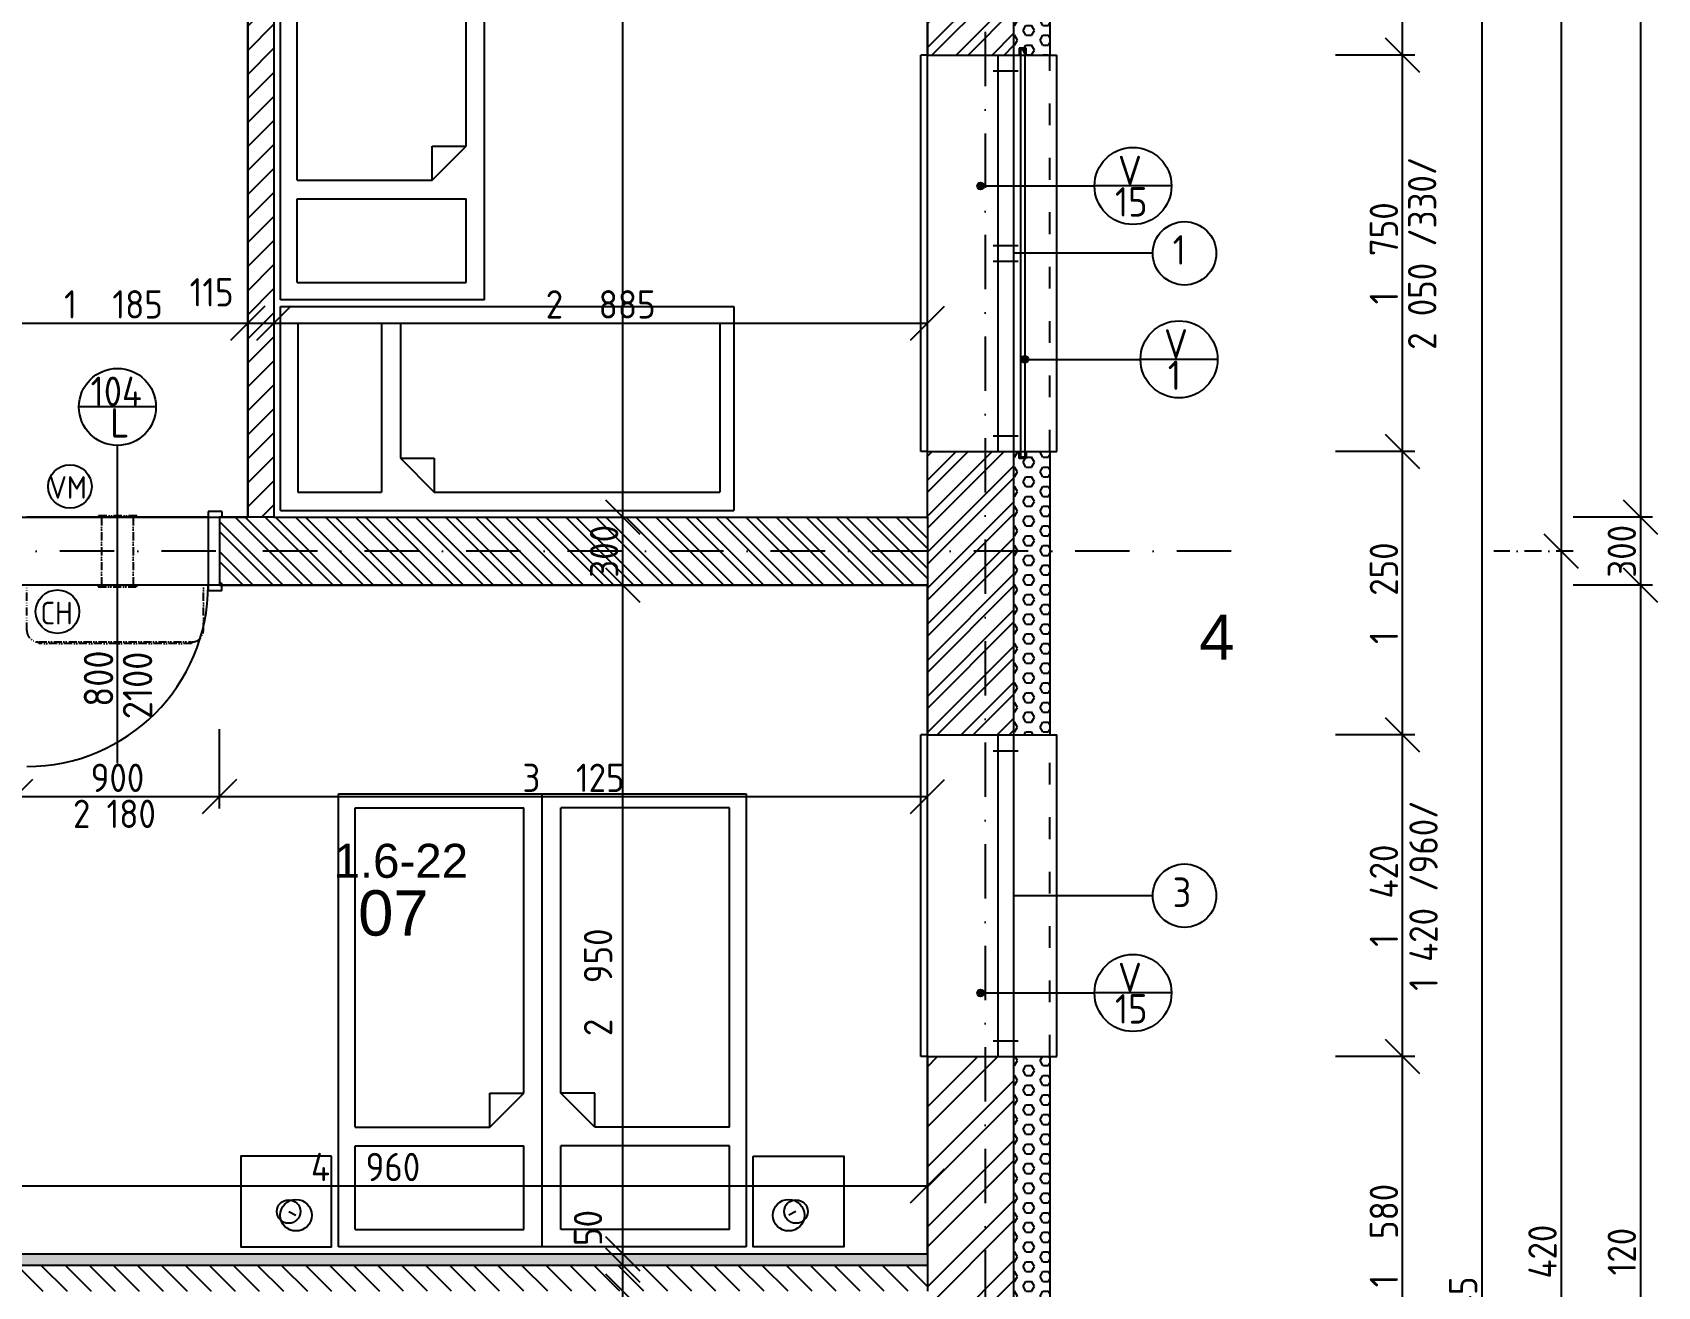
# Model space of a CAD drawing. Extents: x 4511820 to 5180432, y -1526536 to -944957.
# Drawn here: x 5036591 to 5043762, y -1328570 to -1323036 of the extents above; entities that cross this region are included whole.
import ezdxf

# ---------------------------------------------------------------- set-up
doc = ezdxf.new("R2010")
doc.units = 0
doc.header["$MEASUREMENT"] = 0
for name, pattern in [('ACAD_ISO03W100', [30, 12, -18]), ('ACAD_ISO12W100', [22, 12, -3, 0.5, -3, 0.5, -3]), ('BODKOCIARKOVANA_3', [5.6, 3, -1.3, 0, -1.3])]:
    doc.linetypes.add(name, pattern=pattern)
doc.layers.get('0').update_dxf_attribs({"linetype": 'CONTINUOUS'})
doc.layers.get('Defpoints').update_dxf_attribs({"color": 61, "linetype": 'CONTINUOUS'})
for name, color, linetype in [('DVERE', 45, 'CONTINUOUS'), ('KÓTY', 4, 'CONTINUOUS'), ('MÚRY', 1, 'CONTINUOUS'), ('OKNÁ', 143, 'CONTINUOUS'), ('osi', 253, 'CONTINUOUS'), ('Plochy', 41, 'CONTINUOUS'), ('POPIS', 7, 'CONTINUOUS'), ('TENKÁ', 7, 'CONTINUOUS'), ('ZARIADENIE', 47, 'CONTINUOUS'), ('ZZ-chladenie', 133, 'CONTINUOUS'), ('zz-vetr', 52, 'CONTINUOUS'), ('ŠRAFY', 82, 'CONTINUOUS')]:
    doc.layers.add(name, color=color, linetype=linetype)
doc.styles.add('ARIAL', font='arial.ttf')
doc.styles.add('styl1', font='arial.ttf')
doc.styles.add('STYLE1', font='isocp.shx')
doc.dimstyles.new('STANDARD-50', dxfattribs={"dimtxt": 125, "dimasz": 150, "dimexe": 10, "dimexo": 200, "dimgap": 20, "dimtad": 1, "dimdsep": 46, "dimlunit": 6, "dimtxsty": 'STYLE1', "dimblk1": 'OBLIQUE', "dimblk2": 'OBLIQUE', "dimsah": 1, "dimcen": 2.5, "dimse1": 1, "dimse2": 1, "dimadec": 0, "dimazin": 0, "dimtfac": 1, "dimtmove": 1, "dimatfit": 3, "dimldrblk": 'OBLIQUE', "dimfxl": 1, "dimtolj": 1, "dimtzin": 0, "dimarcsym": 0})
pattern_1 = [(0, (0, -175781), (0, 43.3012702), [25, -50]), (120, (0, -175781), (-37.5, -21.6506351), [25, -50]), (60, (25, -175781), (-37.5, 21.6506351), [25, -50])]

# ---------------------------------------------------------------- blocks, each defined once
blk = doc.blocks.new('_OBLIQUE')
at = {"color": 0, "linetype": 'ByBlock'}
blk.add_line((-0.5, -0.5), (0.5, 0.5), dxfattribs=at)
blk = doc.blocks.new('*D22270')
at = {"layer": 'Defpoints', "color": 0}
for p in [(5041881, -1318905.2), (5041881, -1325325.2), (5043337.5, -1325325.2)]:
    blk.add_point(p, dxfattribs=at)
at = {"layer": 'KÓTY', "color": 0, "lineweight": -2}
blk.add_line((5043337.5, -1318905.2), (5043337.5, -1325325.2), dxfattribs=at)
at = {"layer": 'KÓTY', "color": 0, "linetype": 'ByBlock', "lineweight": -2, "xscale": 150, "yscale": 150, "zscale": 150}
for p, rotation in [((5043337.5, -1318905.2), 90), ((5043337.5, -1325325.2), 270)]:
    blk.add_blockref('_OBLIQUE', p, dxfattribs=dict(at, rotation=rotation))
at = {"layer": 'KÓTY', "color": 0, "insert": (5043255, -1322115.2), "char_height": 125, "attachment_point": 5, "rotation": 90, "style": 'STYLE1'}
blk.add_mtext('\\A1;6ﾠ420', dxfattribs=at)
blk = doc.blocks.new('*D22271')
at = {"layer": 'Defpoints', "color": 0}
for p in [(5041881, -1325325.2), (5041881, -1331745.2), (5043337.5, -1331745.2)]:
    blk.add_point(p, dxfattribs=at)
at = {"layer": 'KÓTY', "color": 0, "lineweight": -2}
blk.add_line((5043337.5, -1325325.2), (5043337.5, -1331745.2), dxfattribs=at)
at = {"layer": 'KÓTY', "color": 0, "linetype": 'ByBlock', "lineweight": -2, "xscale": 150, "yscale": 150, "zscale": 150}
for p, rotation in [((5043337.5, -1325325.2), 90), ((5043337.5, -1331745.2), 270)]:
    blk.add_blockref('_OBLIQUE', p, dxfattribs=dict(at, rotation=rotation))
at = {"layer": 'KÓTY', "color": 0, "insert": (5043255, -1328535.2), "char_height": 125, "attachment_point": 5, "rotation": 90, "style": 'STYLE1'}
blk.add_mtext('\\A1;6ﾠ420', dxfattribs=at)
blk = doc.blocks.new('*D22275')
at = {"layer": 'Defpoints', "color": 0}
for p in [(5040921, -1312385.2), (5040921, -1345230.2), (5042987.5, -1345230.2)]:
    blk.add_point(p, dxfattribs=at)
at = {"layer": 'KÓTY', "color": 0, "lineweight": -2}
blk.add_line((5042987.5, -1312385.2), (5042987.5, -1345230.2), dxfattribs=at)
at = {"layer": 'KÓTY', "color": 0, "linetype": 'ByBlock', "lineweight": -2, "xscale": 150, "yscale": 150, "zscale": 150}
for p, rotation in [((5042987.5, -1312385.2), 90), ((5042987.5, -1345230.2), 270)]:
    blk.add_blockref('_OBLIQUE', p, dxfattribs=dict(at, rotation=rotation))
at = {"layer": 'KÓTY', "color": 0, "insert": (5042905, -1328807.7), "char_height": 125, "attachment_point": 5, "rotation": 90, "style": 'STYLE1'}
blk.add_mtext('\\A1;32ﾠ845', dxfattribs=at)
blk = doc.blocks.new('*D22284')
at = {"layer": 'Defpoints', "color": 0}
for p in [(5040921, -1327555.2), (5042637.5, -1327555.2), (5040921, -1329135.2)]:
    blk.add_point(p, dxfattribs=at)
at = {"layer": 'KÓTY', "color": 0, "lineweight": -2}
blk.add_line((5042637.5, -1329135.2), (5042637.5, -1327555.2), dxfattribs=at)
at = {"layer": 'KÓTY', "color": 0, "linetype": 'ByBlock', "lineweight": -2, "xscale": 150, "yscale": 150, "zscale": 150}
for p, rotation in [((5042637.5, -1327555.2), 90), ((5042637.5, -1329135.2), 270)]:
    blk.add_blockref('_OBLIQUE', p, dxfattribs=dict(at, rotation=rotation))
at = {"layer": 'KÓTY', "color": 0, "insert": (5042555, -1328345.2), "char_height": 125, "attachment_point": 5, "rotation": 90, "style": 'STYLE1'}
blk.add_mtext('\\A1;1ﾠ580', dxfattribs=at)
blk = doc.blocks.new('*D22285')
at = {"layer": 'Defpoints', "color": 0}
for p in [(5040921, -1326135.2), (5042637.5, -1326135.2), (5040921, -1327555.2)]:
    blk.add_point(p, dxfattribs=at)
at = {"layer": 'KÓTY', "color": 0, "lineweight": -2}
blk.add_line((5042637.5, -1327555.2), (5042637.5, -1326135.2), dxfattribs=at)
at = {"layer": 'KÓTY', "color": 0, "linetype": 'ByBlock', "lineweight": -2, "xscale": 150, "yscale": 150, "zscale": 150}
for p, rotation in [((5042637.5, -1326135.2), 90), ((5042637.5, -1327555.2), 270)]:
    blk.add_blockref('_OBLIQUE', p, dxfattribs=dict(at, rotation=rotation))
at = {"layer": 'KÓTY', "color": 0, "insert": (5042555, -1326845.2), "char_height": 125, "attachment_point": 5, "rotation": 90, "style": 'STYLE1'}
blk.add_mtext('\\A1;1ﾠ420', dxfattribs=at)
blk = doc.blocks.new('*D22286')
at = {"layer": 'Defpoints', "color": 0}
for p in [(5040921, -1324885.2), (5042637.5, -1324885.2), (5040921, -1326135.2)]:
    blk.add_point(p, dxfattribs=at)
at = {"layer": 'KÓTY', "color": 0, "lineweight": -2}
blk.add_line((5042637.5, -1326135.2), (5042637.5, -1324885.2), dxfattribs=at)
at = {"layer": 'KÓTY', "color": 0, "linetype": 'ByBlock', "lineweight": -2, "xscale": 150, "yscale": 150, "zscale": 150}
for p, rotation in [((5042637.5, -1324885.2), 90), ((5042637.5, -1326135.2), 270)]:
    blk.add_blockref('_OBLIQUE', p, dxfattribs=dict(at, rotation=rotation))
at = {"layer": 'KÓTY', "color": 0, "insert": (5042555, -1325510.2), "char_height": 125, "attachment_point": 5, "rotation": 90, "style": 'STYLE1'}
blk.add_mtext('\\A1;1ﾠ250', dxfattribs=at)
blk = doc.blocks.new('*D22287')
at = {"layer": 'Defpoints', "color": 0}
for p in [(5040921, -1323135.2), (5042637.5, -1323135.2), (5040921, -1324885.2)]:
    blk.add_point(p, dxfattribs=at)
at = {"layer": 'KÓTY', "color": 0, "lineweight": -2}
blk.add_line((5042637.5, -1324885.2), (5042637.5, -1323135.2), dxfattribs=at)
at = {"layer": 'KÓTY', "color": 0, "linetype": 'ByBlock', "lineweight": -2, "xscale": 150, "yscale": 150, "zscale": 150}
for p, rotation in [((5042637.5, -1323135.2), 90), ((5042637.5, -1324885.2), 270)]:
    blk.add_blockref('_OBLIQUE', p, dxfattribs=dict(at, rotation=rotation))
at = {"layer": 'KÓTY', "color": 0, "insert": (5042555, -1324010.2), "char_height": 125, "attachment_point": 5, "rotation": 90, "style": 'STYLE1'}
blk.add_mtext('\\A1;1ﾠ750', dxfattribs=at)
blk = doc.blocks.new('*D22288')
at = {"layer": 'Defpoints', "color": 0}
for p in [(5040921, -1321555.2), (5042637.5, -1321555.2), (5040921, -1323135.2)]:
    blk.add_point(p, dxfattribs=at)
at = {"layer": 'KÓTY', "color": 0, "lineweight": -2}
blk.add_line((5042637.5, -1323135.2), (5042637.5, -1321555.2), dxfattribs=at)
at = {"layer": 'KÓTY', "color": 0, "linetype": 'ByBlock', "lineweight": -2, "xscale": 150, "yscale": 150, "zscale": 150}
for p, rotation in [((5042637.5, -1321555.2), 90), ((5042637.5, -1323135.2), 270)]:
    blk.add_blockref('_OBLIQUE', p, dxfattribs=dict(at, rotation=rotation))
at = {"layer": 'KÓTY', "color": 0, "insert": (5042555, -1322345.2), "char_height": 125, "attachment_point": 5, "rotation": 90, "style": 'STYLE1'}
blk.add_mtext('\\A1;1ﾠ580', dxfattribs=at)
blk = doc.blocks.new('*D22298')
at = {"layer": 'Defpoints', "color": 0}
for p in [(5040541, -1319055.2), (5040541, -1325175.2), (5043687.5, -1325175.2)]:
    blk.add_point(p, dxfattribs=at)
at = {"layer": 'KÓTY', "color": 0, "lineweight": -2}
blk.add_line((5043687.5, -1319055.2), (5043687.5, -1325175.2), dxfattribs=at)
at = {"layer": 'KÓTY', "color": 0, "linetype": 'ByBlock', "lineweight": -2, "xscale": 150, "yscale": 150, "zscale": 150}
for p, rotation in [((5043687.5, -1319055.2), 90), ((5043687.5, -1325175.2), 270)]:
    blk.add_blockref('_OBLIQUE', p, dxfattribs=dict(at, rotation=rotation))
at = {"layer": 'KÓTY', "color": 0, "insert": (5043605, -1322115.2), "char_height": 125, "attachment_point": 5, "rotation": 90, "style": 'STYLE1'}
blk.add_mtext('\\A1;6ﾠ120', dxfattribs=at)
blk = doc.blocks.new('*D22299')
at = {"layer": 'Defpoints', "color": 0}
for p in [(5040541, -1325175.2), (5040541, -1325475.2), (5043687.5, -1325475.2)]:
    blk.add_point(p, dxfattribs=at)
at = {"layer": 'KÓTY', "color": 0, "lineweight": -2}
blk.add_line((5043687.5, -1325175.2), (5043687.5, -1325475.2), dxfattribs=at)
at = {"layer": 'KÓTY', "color": 0, "linetype": 'ByBlock', "lineweight": -2, "xscale": 150, "yscale": 150, "zscale": 150}
for p, rotation in [((5043687.5, -1325175.2), 90), ((5043687.5, -1325475.2), 270)]:
    blk.add_blockref('_OBLIQUE', p, dxfattribs=dict(at, rotation=rotation))
at = {"layer": 'KÓTY', "color": 0, "insert": (5043605, -1325325.2), "char_height": 125, "attachment_point": 5, "rotation": 90, "style": 'STYLE1'}
blk.add_mtext('\\A1;300', dxfattribs=at)
blk = doc.blocks.new('*D22300')
at = {"layer": 'Defpoints', "color": 0}
for p in [(5040541, -1325475.2), (5040541, -1331595.2), (5043687.5, -1331595.2)]:
    blk.add_point(p, dxfattribs=at)
at = {"layer": 'KÓTY', "color": 0, "lineweight": -2}
blk.add_line((5043687.5, -1325475.2), (5043687.5, -1331595.2), dxfattribs=at)
at = {"layer": 'KÓTY', "color": 0, "linetype": 'ByBlock', "lineweight": -2, "xscale": 150, "yscale": 150, "zscale": 150}
for p, rotation in [((5043687.5, -1325475.2), 90), ((5043687.5, -1331595.2), 270)]:
    blk.add_blockref('_OBLIQUE', p, dxfattribs=dict(at, rotation=rotation))
at = {"layer": 'KÓTY', "color": 0, "insert": (5043605, -1328535.2), "char_height": 125, "attachment_point": 5, "rotation": 90, "style": 'STYLE1'}
blk.add_mtext('\\A1;6ﾠ120', dxfattribs=at)
blk = doc.blocks.new('JEDNOPOSTEL BEZ STOL')
at = {"layer": 'ZARIADENIE', "ltscale": 0.25}
for p, q in [((4459678.1, -1322230.2), (4457678.1, -1322230.2)), ((4457678.1, -1323130.2), (4457678.1, -1322230.2)), ((4459678.1, -1322230.2), (4459678.1, -1323130.2)), ((4459678.1, -1323130.2), (4457678.1, -1323130.2))]:
    blk.add_line(p, q, dxfattribs=at)
at = {"layer": 'ZARIADENIE', "color": 76, "ltscale": 0.25}
for p, q in [((4458999.7, -1322311.3), (4457739.6, -1322311.3)), ((4457739.6, -1323056.9), (4457739.6, -1322311.3)), ((4459149.7, -1322461.3), (4458999.7, -1322311.3)), ((4458999.7, -1322461.3), (4458999.7, -1322311.3)), ((4459601.7, -1322311.3), (4459232.3, -1322311.3)), ((4459232.3, -1323056.9), (4459232.3, -1322311.3)), ((4459601.7, -1323056.9), (4459601.7, -1322311.3)), ((4459149.7, -1322461.3), (4458999.7, -1322461.3)), ((4459149.7, -1323056.9), (4459149.7, -1322461.3)), ((4459149.7, -1323056.9), (4457739.6, -1323056.9)), ((4459601.7, -1323056.9), (4459232.3, -1323056.9))]:
    blk.add_line(p, q, dxfattribs=at)
blk = doc.blocks.new('DVOJPOSTEL')
at = {"layer": 'ZARIADENIE', "ltscale": 0.25}
for p, q in [((4444359, -1314665.2), (4444359, -1312665.2)), ((4444359, -1312665.2), (4446159, -1312665.2)), ((4445259, -1312665.2), (4445259, -1314665.2)), ((4446159, -1312665.2), (4446159, -1314665.2)), ((4444139.6, -1312821.2), (4444171.8, -1312805.1)), ((4446378.4, -1312821.2), (4446346.2, -1312805.1)), ((4446159, -1314665.2), (4444359, -1314665.2))]:
    blk.add_line(p, q, dxfattribs=at)
at = {"layer": 'ZARIADENIE', "color": 76, "ltscale": 0.25}
for p, q in [((4444432.3, -1312741.6), (4445177.9, -1312741.6)), ((4444432.3, -1312741.6), (4444432.3, -1313110.9)), ((4445177.9, -1312741.6), (4445177.9, -1313110.9)), ((4446085.7, -1312741.6), (4445340.1, -1312741.6)), ((4445340.1, -1312741.6), (4445340.1, -1313110.9)), ((4446085.7, -1312741.6), (4446085.7, -1313110.9)), ((4444432.3, -1313110.9), (4445177.9, -1313110.9)), ((4446085.7, -1313110.9), (4445340.1, -1313110.9)), ((4444432.3, -1313193.6), (4444432.3, -1314603.6)), ((4444432.3, -1313193.6), (4445027.9, -1313193.6)), ((4445027.9, -1313193.6), (4445177.9, -1313343.6)), ((4445027.9, -1313193.6), (4445027.9, -1313343.6)), ((4445490.1, -1313193.6), (4445340.1, -1313343.6)), ((4446085.7, -1313193.6), (4445490.1, -1313193.6)), ((4445490.1, -1313193.6), (4445490.1, -1313343.6)), ((4446085.7, -1313193.6), (4446085.7, -1314603.6)), ((4445027.9, -1313343.6), (4445177.9, -1313343.6)), ((4445177.9, -1313343.6), (4445177.9, -1314603.6)), ((4445340.1, -1313343.6), (4445340.1, -1314603.6)), ((4445490.1, -1313343.6), (4445340.1, -1313343.6)), ((4444432.3, -1314603.6), (4445177.9, -1314603.6)), ((4446085.7, -1314603.6), (4445340.1, -1314603.6))]:
    blk.add_line(p, q, dxfattribs=at)
at = {"layer": 'ZARIADENIE'}
for points in [[(4444329, -1313065.2), (4443929, -1313065.2), (4443929, -1312665.2), (4444329, -1312665.2)], [(4446189, -1313065.2), (4446589, -1313065.2), (4446589, -1312665.2), (4446189, -1312665.2)]]:
    blk.add_lwpolyline(points, close=True, dxfattribs=at)
at = {"layer": 'ZARIADENIE', "ltscale": 0.25}
for centre, radius in [((4444171.8, -1312805.1), 69.7), ((4446346.2, -1312805.1), 69.7), ((4444139.6, -1312821.2), 51.9), ((4446378.4, -1312821.2), 51.9)]:
    blk.add_circle(centre, radius, dxfattribs=at)
blk = doc.blocks.new('*D23151')
at = {"layer": 'Defpoints', "color": 0}
for p in [(5039196.2, -1328590.2), (5039196.2, -1328590.2), (5039196.2, -1331595.2)]:
    blk.add_point(p, dxfattribs=at)
at = {"layer": 'KÓTY', "color": 0, "lineweight": -2}
blk.add_line((5039196.2, -1331595.2), (5039196.2, -1328590.2), dxfattribs=at)
at = {"layer": 'KÓTY', "color": 0, "linetype": 'ByBlock', "lineweight": -2, "xscale": 150, "yscale": 150, "zscale": 150}
for p, rotation in [((5039196.2, -1328590.2), 90), ((5039196.2, -1331595.2), 270)]:
    blk.add_blockref('_OBLIQUE', p, dxfattribs=dict(at, rotation=rotation))
at = {"layer": 'KÓTY', "color": 0, "insert": (5039113.6, -1330092.7), "char_height": 125, "attachment_point": 5, "rotation": 90, "style": 'STYLE1'}
blk.add_mtext('\\A1;3ﾠ005', dxfattribs=at)
blk = doc.blocks.new('*D23152')
at = {"layer": 'Defpoints', "color": 0}
for p in [(5039196.2, -1328475.2), (5039196.2, -1328475.2), (5039196.2, -1328590.2)]:
    blk.add_point(p, dxfattribs=at)
at = {"layer": 'KÓTY', "color": 0, "lineweight": -2}
blk.add_line((5039196.2, -1328590.2), (5039196.2, -1328475.2), dxfattribs=at)
at = {"layer": 'KÓTY', "color": 0, "linetype": 'ByBlock', "lineweight": -2, "xscale": 150, "yscale": 150, "zscale": 150}
for p, rotation in [((5039196.2, -1328475.2), 90), ((5039196.2, -1328590.2), 270)]:
    blk.add_blockref('_OBLIQUE', p, dxfattribs=dict(at, rotation=rotation))
at = {"layer": 'KÓTY', "color": 0, "insert": (5039088.5, -1328726), "char_height": 125, "attachment_point": 5, "rotation": 90, "style": 'STYLE1'}
blk.add_mtext('\\A1;115', dxfattribs=at)
blk = doc.blocks.new('*D23153')
at = {"layer": 'Defpoints', "color": 0}
for p in [(5039196.2, -1328425.2), (5039196.2, -1328425.2), (5039196.2, -1328475.2)]:
    blk.add_point(p, dxfattribs=at)
at = {"layer": 'KÓTY', "color": 0, "lineweight": -2}
blk.add_line((5039196.2, -1328475.2), (5039196.2, -1328425.2), dxfattribs=at)
at = {"layer": 'KÓTY', "color": 0, "linetype": 'ByBlock', "lineweight": -2, "xscale": 150, "yscale": 150, "zscale": 150}
for p, rotation in [((5039196.2, -1328425.2), 90), ((5039196.2, -1328475.2), 270)]:
    blk.add_blockref('_OBLIQUE', p, dxfattribs=dict(at, rotation=rotation))
at = {"layer": 'KÓTY', "color": 0, "insert": (5039042.5, -1328311.5), "char_height": 125, "attachment_point": 5, "rotation": 90, "style": 'STYLE1'}
blk.add_mtext('\\A1;50', dxfattribs=at)
blk = doc.blocks.new('*D23154')
at = {"layer": 'Defpoints', "color": 0}
for p in [(5039196.2, -1325475.2), (5039196.2, -1325475.2), (5039196.2, -1328425.2)]:
    blk.add_point(p, dxfattribs=at)
at = {"layer": 'KÓTY', "color": 0, "lineweight": -2}
blk.add_line((5039196.2, -1328425.2), (5039196.2, -1325475.2), dxfattribs=at)
at = {"layer": 'KÓTY', "color": 0, "linetype": 'ByBlock', "lineweight": -2, "xscale": 150, "yscale": 150, "zscale": 150}
for p, rotation in [((5039196.2, -1325475.2), 90), ((5039196.2, -1328425.2), 270)]:
    blk.add_blockref('_OBLIQUE', p, dxfattribs=dict(at, rotation=rotation))
at = {"layer": 'KÓTY', "color": 0, "insert": (5039087, -1327227.5), "char_height": 125, "attachment_point": 5, "rotation": 90, "style": 'STYLE1'}
blk.add_mtext('\\A1;2ﾠ950', dxfattribs=at)
blk = doc.blocks.new('*D23155')
at = {"layer": 'Defpoints', "color": 0}
for p in [(5039196.2, -1325175.2), (5039196.2, -1325175.2), (5039196.2, -1325475.2)]:
    blk.add_point(p, dxfattribs=at)
at = {"layer": 'KÓTY', "color": 0, "lineweight": -2}
blk.add_line((5039196.2, -1325475.2), (5039196.2, -1325175.2), dxfattribs=at)
at = {"layer": 'KÓTY', "color": 0, "linetype": 'ByBlock', "lineweight": -2, "xscale": 150, "yscale": 150, "zscale": 150}
for p, rotation in [((5039196.2, -1325175.2), 90), ((5039196.2, -1325475.2), 270)]:
    blk.add_blockref('_OBLIQUE', p, dxfattribs=dict(at, rotation=rotation))
at = {"layer": 'KÓTY', "color": 0, "insert": (5039113.7, -1325325.2), "char_height": 125, "attachment_point": 5, "rotation": 90, "style": 'STYLE1'}
blk.add_mtext('\\A1;300', dxfattribs=at)
blk = doc.blocks.new('*D23156')
at = {"layer": 'Defpoints', "color": 0}
for p in [(5039098.5, -1319055.2), (5039196.2, -1319055.2), (5039196.2, -1325175.2)]:
    blk.add_point(p, dxfattribs=at)
at = {"layer": 'KÓTY', "color": 0, "lineweight": -2}
blk.add_line((5039196.2, -1325175.2), (5039196.2, -1319055.2), dxfattribs=at)
at = {"layer": 'KÓTY', "color": 0, "linetype": 'ByBlock', "lineweight": -2, "xscale": 150, "yscale": 150, "zscale": 150}
for p, rotation in [((5039196.2, -1319055.2), 90), ((5039196.2, -1325175.2), 270)]:
    blk.add_blockref('_OBLIQUE', p, dxfattribs=dict(at, rotation=rotation))
at = {"layer": 'KÓTY', "color": 0, "insert": (5039113.6, -1322115.2), "char_height": 125, "attachment_point": 5, "rotation": 90, "style": 'STYLE1'}
blk.add_mtext('\\A1;6ﾠ120', dxfattribs=at)
blk = doc.blocks.new('*D23252')
at = {"layer": 'Defpoints', "color": 0}
for p in [(5035581, -1328125), (5040541, -1328125), (5040541, -1328125)]:
    blk.add_point(p, dxfattribs=at)
at = {"layer": 'KÓTY', "color": 0, "lineweight": -2}
blk.add_line((5035581, -1328125), (5040541, -1328125), dxfattribs=at)
at = {"layer": 'KÓTY', "color": 0, "linetype": 'ByBlock', "lineweight": -2, "xscale": 150, "yscale": 150, "zscale": 150, "rotation": 180}
blk.add_blockref('_OBLIQUE', (5035581, -1328125), dxfattribs=at)
at = {"layer": 'KÓTY', "color": 0, "linetype": 'ByBlock', "lineweight": -2, "xscale": 150, "yscale": 150, "zscale": 150}
blk.add_blockref('_OBLIQUE', (5040541, -1328125), dxfattribs=at)
at = {"layer": 'KÓTY', "color": 0, "insert": (5038061, -1328042.5), "char_height": 125, "attachment_point": 5, "style": 'STYLE1'}
blk.add_mtext('\\A1;4ﾠ960', dxfattribs=at)
blk = doc.blocks.new('*D23261')
at = {"layer": 'Defpoints', "color": 0}
for p in [(5036516, -1324776.7), (5037416, -1324776.7), (5037416, -1326407.5)]:
    blk.add_point(p, dxfattribs=at)
at = {"layer": 'KÓTY', "color": 0, "lineweight": -2}
blk.add_line((5036516, -1326407.5), (5037416, -1326407.5), dxfattribs=at)
at = {"layer": 'KÓTY', "color": 0, "linetype": 'ByBlock', "lineweight": -2, "xscale": 150, "yscale": 150, "zscale": 150, "rotation": 180}
blk.add_blockref('_OBLIQUE', (5036516, -1326407.5), dxfattribs=at)
at = {"layer": 'KÓTY', "color": 0, "linetype": 'ByBlock', "lineweight": -2, "xscale": 150, "yscale": 150, "zscale": 150}
blk.add_blockref('_OBLIQUE', (5037416, -1326407.5), dxfattribs=at)
at = {"layer": 'KÓTY', "color": 0, "insert": (5036966, -1326325), "char_height": 125, "attachment_point": 5, "style": 'STYLE1'}
blk.add_mtext('\\A1;900', dxfattribs=at)
blk = doc.blocks.new('*D23262')
at = {"layer": 'Defpoints', "color": 0}
for p in [(5037416, -1324776.7), (5040541, -1324776.7), (5040541, -1326407.5)]:
    blk.add_point(p, dxfattribs=at)
at = {"layer": 'KÓTY', "color": 0, "lineweight": -2}
blk.add_line((5037416, -1326407.5), (5040541, -1326407.5), dxfattribs=at)
at = {"layer": 'KÓTY', "color": 0, "linetype": 'ByBlock', "lineweight": -2, "xscale": 150, "yscale": 150, "zscale": 150, "rotation": 180}
blk.add_blockref('_OBLIQUE', (5037416, -1326407.5), dxfattribs=at)
at = {"layer": 'KÓTY', "color": 0, "linetype": 'ByBlock', "lineweight": -2, "xscale": 150, "yscale": 150, "zscale": 150}
blk.add_blockref('_OBLIQUE', (5040541, -1326407.5), dxfattribs=at)
at = {"layer": 'KÓTY', "color": 0, "insert": (5038978.5, -1326325), "char_height": 125, "attachment_point": 5, "style": 'STYLE1'}
blk.add_mtext('\\A1;3ﾠ125', dxfattribs=at)
blk = doc.blocks.new('*D23278')
at = {"layer": 'Defpoints', "color": 0}
for p in [(5037541, -1324318), (5036356, -1324660.2), (5037541, -1324660.2)]:
    blk.add_point(p, dxfattribs=at)
at = {"layer": 'KÓTY', "color": 0, "lineweight": -2}
blk.add_line((5036356, -1324318), (5037541, -1324318), dxfattribs=at)
at = {"layer": 'KÓTY', "color": 0, "linetype": 'ByBlock', "lineweight": -2, "xscale": 150, "yscale": 150, "zscale": 150, "rotation": 180}
blk.add_blockref('_OBLIQUE', (5036356, -1324318), dxfattribs=at)
at = {"layer": 'KÓTY', "color": 0, "linetype": 'ByBlock', "lineweight": -2, "xscale": 150, "yscale": 150, "zscale": 150}
blk.add_blockref('_OBLIQUE', (5037541, -1324318), dxfattribs=at)
at = {"layer": 'KÓTY', "color": 0, "insert": (5036948.5, -1324235.5), "char_height": 125, "attachment_point": 5, "style": 'STYLE1'}
blk.add_mtext('\\A1;1ﾠ185', dxfattribs=at)
blk = doc.blocks.new('*D23279')
at = {"layer": 'Defpoints', "color": 0}
for p in [(5037656, -1324318), (5037541, -1324660.2), (5037656, -1324660.2)]:
    blk.add_point(p, dxfattribs=at)
at = {"layer": 'KÓTY', "color": 0, "lineweight": -2}
blk.add_line((5037541, -1324318), (5037656, -1324318), dxfattribs=at)
at = {"layer": 'KÓTY', "color": 0, "linetype": 'ByBlock', "lineweight": -2, "xscale": 150, "yscale": 150, "zscale": 150, "rotation": 180}
blk.add_blockref('_OBLIQUE', (5037541, -1324318), dxfattribs=at)
at = {"layer": 'KÓTY', "color": 0, "linetype": 'ByBlock', "lineweight": -2, "xscale": 150, "yscale": 150, "zscale": 150}
blk.add_blockref('_OBLIQUE', (5037656, -1324318), dxfattribs=at)
at = {"layer": 'KÓTY', "color": 0, "insert": (5037381.5, -1324182), "char_height": 125, "attachment_point": 5, "style": 'STYLE1'}
blk.add_mtext('\\A1;115', dxfattribs=at)
blk = doc.blocks.new('*D23280')
at = {"layer": 'Defpoints', "color": 0}
for p in [(5040541, -1324010.2), (5040541, -1324318), (5037656, -1324660.2)]:
    blk.add_point(p, dxfattribs=at)
at = {"layer": 'KÓTY', "color": 0, "lineweight": -2}
blk.add_line((5037656, -1324318), (5040541, -1324318), dxfattribs=at)
at = {"layer": 'KÓTY', "color": 0, "linetype": 'ByBlock', "lineweight": -2, "xscale": 150, "yscale": 150, "zscale": 150, "rotation": 180}
blk.add_blockref('_OBLIQUE', (5037656, -1324318), dxfattribs=at)
at = {"layer": 'KÓTY', "color": 0, "linetype": 'ByBlock', "lineweight": -2, "xscale": 150, "yscale": 150, "zscale": 150}
blk.add_blockref('_OBLIQUE', (5040541, -1324318), dxfattribs=at)
at = {"layer": 'KÓTY', "color": 0, "insert": (5039098.5, -1324235.5), "char_height": 125, "attachment_point": 5, "style": 'STYLE1'}
blk.add_mtext('\\A1;2ﾠ885', dxfattribs=at)
blk = doc.blocks.new('chlj3')
at = {"layer": 'ZZ-chladenie', "linetype": 'ACAD_ISO12W100', "ltscale": 3}
for p, q in [((5005195.8, -1151691.8), (5005395.8, -1151691.8)), ((5005195.8, -1152470.8), (5005395.8, -1152470.8))]:
    blk.add_line(p, q, dxfattribs=at)
blk.add_lwpolyline([(5005145.8, -1152419.2), (5005138.4, -1152419.2), (5005138.4, -1151744.5), (5005145.8, -1151744.5)], close=True, dxfattribs=at)
for centre, start, end in [((5005195.8, -1151741.8), 90, 180), ((5005195.8, -1152420.8), 180, 270)]:
    blk.add_arc(centre, 50, start, end, dxfattribs=at)

msp = doc.modelspace()

# ---------------------------------------------------------------- hatches: boundary and pattern name
at = {"layer": 'TENKÁ'}
h = msp.add_hatch(color=256, dxfattribs=at)
h.dxf.hatch_style = 1
h.paths.add_polyline_path([(5040951, -1323135.191), (5040951, -1323110.191), (5040971, -1323110.191), (5040971, -1323135.191), (5040976, -1323135.191), (5040976, -1323105.191), (5040946, -1323105.191), (5040946, -1323135.191)])
h = msp.add_hatch(color=256, dxfattribs=at)
h.dxf.hatch_style = 1
h.paths.add_polyline_path([(5040790.327, -1323712.957, 2.41421356), (5040775.327, -1323727.957, 0.41421356)])
h = msp.add_hatch(color=256, dxfattribs=at)
h.dxf.hatch_style = 1
h.paths.add_polyline_path([(5040986, -1324478.191, 2.41421356), (5040971, -1324493.191, 0.41421356)])
h = msp.add_hatch(color=256, dxfattribs=at)
h.dxf.hatch_style = 1
h.paths.add_polyline_path([(5040951, -1324885.191), (5040951, -1324910.191), (5040971, -1324910.191), (5040971, -1324885.191), (5040976, -1324885.191), (5040976, -1324915.191), (5040946, -1324915.191), (5040946, -1324885.191)])
h = msp.add_hatch(color=256, dxfattribs=at)
h.dxf.hatch_style = 1
h.paths.add_polyline_path([(5040790.327, -1327274.457, 2.41421356), (5040775.327, -1327289.457, 0.41421356)])
at = {"layer": 'ŠRAFY'}
h = msp.add_hatch(dxfattribs=at)
h.set_pattern_fill('ANSI32', color=256, scale=300)
h.paths.add_polyline_path([(5040851, -1323135.191), (5040921, -1323135.191), (5040921, -1321555.191), (5040851, -1321555.191), (5040541, -1321555.191), (5040541, -1323135.191)])
h = msp.add_hatch(dxfattribs=at)
h.set_pattern_fill('HEX', color=256, scale=200)
h.set_pattern_definition(pattern_1)
h.paths.add_polyline_path([(5041081, -1323135.191), (5041081, -1321555.191), (5040921, -1321555.191), (5040921, -1323135.191)])
at = {"layer": 'ŠRAFY', "ltscale": 0.25}
h = msp.add_hatch(dxfattribs=at)
h.set_pattern_fill('ANSI31', color=256, scale=600, style=0)
h.set_pattern_definition([(45, (515270.5, 128041), (-53.0330086, 53.0330086), [])])
h.paths.add_polyline_path([(5037656, -1325175.191), (5037656, -1321965.191), (5037656, -1321955.191), (5037541, -1321955.191), (5037541, -1321965.191), (5037541, -1325175.191)])
at = {"layer": 'ŠRAFY'}
h = msp.add_hatch(dxfattribs=at)
h.set_pattern_fill('ANSI32', color=256, scale=300)
h.paths.add_polyline_path([(5040921, -1326135.191), (5040921, -1324885.191), (5040541, -1324885.191), (5040541, -1325175.191), (5040541, -1325475.191), (5040541, -1326135.191)])
h = msp.add_hatch(dxfattribs=at)
h.set_pattern_fill('HEX', color=256, scale=200)
h.set_pattern_definition(pattern_1)
h.paths.add_polyline_path([(5041081, -1326135.191), (5041081, -1324885.191), (5040921, -1324885.191), (5040921, -1326135.191)])
h = msp.add_hatch(dxfattribs=at)
h.set_pattern_fill('ANSI32', color=256, scale=250, angle=90)
h.paths.add_polyline_path([(5037416, -1325175.191), (5037416, -1325475.191), (5040541, -1325475.191), (5040541, -1325175.191), (5037656, -1325175.191), (5037541, -1325175.191)])
at = {"layer": 'ŠRAFY', "ltscale": 0.25}
h = msp.add_hatch(dxfattribs=at)
h.set_pattern_fill('ANSI31', color=256, scale=600, angle=90, style=0)
h.set_pattern_definition([(135, (-2976355.03, 23031.926), (-53.0330086, -53.0330086), [])])
h.paths.add_polyline_path([(5035416, -1325475.191), (5035531, -1325475.191), (5035531, -1328475.191), (5040541, -1328475.191), (5040541, -1328590.191), (5035531, -1328590.191), (5035531, -1328685.191), (5035531, -1328695.191), (5035416, -1328695.191), (5035416, -1328685.191), (5035416, -1327475.191), (5035416, -1327360.191)])
at = {"layer": 'ŠRAFY'}
h = msp.add_hatch(dxfattribs=at)
h.set_pattern_fill('ANSI32', color=256, scale=500)
h.set_pattern_definition([(45, (584112, -84217.88), (-132.5825215, 132.5825215), []), (45, (584200.39, -84217.88), (-132.5825215, 132.5825215), [])])
h.paths.add_polyline_path([(5040851, -1329135.191), (5040921, -1329135.191), (5040921, -1327555.191), (5040851, -1327555.191), (5040541, -1327555.191), (5040541, -1328425.191), (5040541, -1328475.191), (5040541, -1328590.191), (5040541, -1328660.191), (5040541, -1329135.191)])
h = msp.add_hatch(dxfattribs=at)
h.set_pattern_fill('HEX', color=256, scale=200)
h.set_pattern_definition(pattern_1)
h.paths.add_polyline_path([(5041081, -1329135.191), (5041081, -1327555.191), (5040921, -1327555.191), (5040921, -1329135.191)])
h = msp.add_hatch(dxfattribs=at)
h.set_pattern_fill('DOTS', color=256, scale=250)
h.set_pattern_definition([(0, (0, -175781), (7.8125, 15.625), [0, -15.625])])
h.paths.add_polyline_path([(5040541, -1328425.191), (5035581, -1328425.191), (5035531, -1328475.191), (5040541, -1328475.191)])

# ---------------------------------------------------------------- linework, layer by layer
at = {"layer": 'DVERE', "ltscale": 0.25}
for p, q in [((5037136, -1324688.035), (5036796, -1324688.035)), ((5036966, -1326260.691), (5036966, -1324858.035)), ((5037366, -1325175.191), (5036566, -1325175.191)), ((5037426, -1325150.191), (5037366, -1325150.191)), ((5037366, -1325150.191), (5037366, -1325500.191)), ((5037426, -1325150.191), (5037426, -1325175.191)), ((5037366, -1325475.191), (5036566, -1325475.191)), ((5037426, -1325500.191), (5037366, -1325500.191)), ((5037426, -1325500.191), (5037426, -1325475.191))]:
    msp.add_line(p, q, dxfattribs=at)
msp.add_circle((5036966, -1324688.035), 170, dxfattribs=at)
msp.add_arc((5036566, -1325475.191), 800, 270, 0, dxfattribs=at)
at = {"layer": 'KÓTY', "ltscale": 0.25}
for p, q in [((5042690.903, -1323135.191), (5042340.903, -1323135.191)), ((5042690.903, -1324885.191), (5042340.903, -1324885.191)), ((5043740.903, -1325175.191), (5043390.903, -1325175.191)), ((5043740.903, -1325475.191), (5043390.903, -1325475.191)), ((5042690.903, -1326135.191), (5042340.903, -1326135.191)), ((5042690.903, -1327555.191), (5042340.903, -1327555.191))]:
    msp.add_line(p, q, dxfattribs=at)
at = {"layer": 'KÓTY', "linetype": 'BODKOCIARKOVANA_3', "ltscale": 25}
msp.add_line((5043390.903, -1325325.191), (5043040.903, -1325325.191), dxfattribs=at)
at = {"layer": 'KÓTY'}
msp.add_line((5037416, -1326460.903), (5037416, -1326110.903), dxfattribs=at)
at = {"layer": 'MÚRY'}
for p, q in [((5040541, -1321555.191), (5040541, -1323135.191)), ((5041081, -1321555.191), (5041081, -1323135.191)), ((5041081, -1321555.191), (5041081, -1323135.191)), ((5037541, -1321955.191), (5037541, -1325175.191)), ((5037656, -1321955.191), (5037656, -1325175.191)), ((5040541, -1323135.191), (5041081, -1323135.191)), ((5040541, -1324885.191), (5041081, -1324885.191)), ((5040541, -1325175.191), (5040541, -1324885.191)), ((5041081, -1324885.191), (5041081, -1326135.191)), ((5041081, -1324885.191), (5041081, -1326135.191)), ((5037416, -1325175.191), (5037416, -1325475.191)), ((5037541, -1325175.191), (5037416, -1325175.191)), ((5037656, -1325175.191), (5040541, -1325175.191)), ((5037416, -1325475.191), (5040541, -1325475.191)), ((5040541, -1325475.191), (5040541, -1326135.191)), ((5040541, -1326135.191), (5041081, -1326135.191)), ((5040541, -1327555.191), (5040541, -1328425.191)), ((5040541, -1327555.191), (5041081, -1327555.191)), ((5041081, -1327555.191), (5041081, -1329135.191)), ((5041081, -1327555.191), (5041081, -1329135.191)), ((5035581, -1328425.191), (5040541, -1328425.191))]:
    msp.add_line(p, q, dxfattribs=at)
at = {"layer": 'OKNÁ', "ltscale": 0.25}
for p, q in [((5040851, -1323135.191), (5040851, -1324885.191)), ((5040921, -1323135.191), (5040921, -1324885.191)), ((5040951, -1323135.191), (5040951, -1324885.191)), ((5040951, -1323135.191), (5040951, -1324885.191)), ((5040971, -1323135.191), (5040971, -1324885.191)), ((5040831, -1323205.191), (5040941, -1323205.191)), ((5040831, -1323205.191), (5040941, -1323205.191)), ((5040831, -1323975.191), (5040941, -1323975.191)), ((5040831, -1323975.191), (5040941, -1323975.191)), ((5040831, -1324045.191), (5040941, -1324045.191)), ((5040831, -1324045.191), (5040941, -1324045.191)), ((5041534.854, -1324010.191), (5040921, -1324010.191)), ((5040831, -1324815.191), (5040941, -1324815.191)), ((5040831, -1324815.191), (5040941, -1324815.191)), ((5040851, -1326135.191), (5040851, -1327555.191)), ((5040921, -1326135.191), (5040921, -1327555.191)), ((5040831, -1326205.191), (5040941, -1326205.191)), ((5040831, -1326205.191), (5040941, -1326205.191)), ((5041534.854, -1326845.191), (5040921, -1326845.191)), ((5040831, -1327485.191), (5040941, -1327485.191)), ((5040831, -1327485.191), (5040941, -1327485.191))]:
    msp.add_line(p, q, dxfattribs=at)
for centre in [(5041674.854, -1324010.191), (5041674.854, -1326845.191)]:
    msp.add_circle(centre, 140, dxfattribs=at)
at = {"layer": 'osi', "linetype": 'BODKOCIARKOVANA_3', "ltscale": 80}
for p, q in [((5040796, -1310038), (5040796, -1347555.191)), ((5041881, -1325325.191), (4978211, -1325325.191))]:
    msp.add_line(p, q, dxfattribs=at)
at = {"layer": 'Plochy'}
for points in [[(5040541, -1319055.191), (5037656, -1319055.191), (5037656, -1325175.191), (5040541, -1325175.191)], [(5037541, -1321055.191), (5035731, -1321055.191), (5035731, -1322035.191), (5036356, -1322035.191), (5036356, -1322150.191), (5035341, -1322150.191), (5035341, -1323175.191), (5036356, -1323175.191), (5036356, -1325175.191), (5037541, -1325175.191)], [(5040541, -1325475.191), (5035581, -1325475.191), (5035581, -1328425.191), (5040541, -1328425.191)]]:
    msp.add_lwpolyline(points, close=True, dxfattribs=at)
at = {"layer": 'TENKÁ'}
for p, q in [((5040921, -1321555.191), (5040921, -1323135.191)), ((5040921, -1321555.191), (5040921, -1323135.191)), ((5040976, -1323105.191), (5040946, -1323105.191)), ((5040946, -1323105.191), (5040946, -1323135.191)), ((5040951, -1323135.191), (5040951, -1323105.191)), ((5040971, -1323110.191), (5040951, -1323110.191)), ((5040951, -1323110.191), (5040951, -1323135.191)), ((5040971, -1323135.191), (5040971, -1323110.191)), ((5040976, -1323135.191), (5040976, -1323105.191)), ((5040921, -1324885.191), (5040921, -1326135.191)), ((5040921, -1324885.191), (5040921, -1326135.191)), ((5040946, -1324915.191), (5040946, -1324885.191)), ((5040976, -1324915.191), (5040946, -1324915.191)), ((5040951, -1324885.191), (5040951, -1324915.191)), ((5040951, -1324910.191), (5040951, -1324885.191)), ((5040971, -1324910.191), (5040951, -1324910.191)), ((5040971, -1324885.191), (5040971, -1324910.191)), ((5040976, -1324885.191), (5040976, -1324915.191)), ((5037656, -1325175.191), (5037541, -1325175.191)), ((5040541, -1325175.191), (5040541, -1325475.191)), ((5040921, -1327555.191), (5040921, -1329135.191)), ((5040921, -1327555.191), (5040921, -1329135.191)), ((5040541, -1328425.191), (5040541, -1328590.191)), ((5035531, -1328475.191), (5040541, -1328475.191))]:
    msp.add_line(p, q, dxfattribs=at)
at = {"layer": 'TENKÁ', "ltscale": 0.25}
for p, q in [((5040511, -1324885.191), (5040511, -1323135.191)), ((5040541, -1323135.191), (5040511, -1323135.191)), ((5041081, -1323135.191), (5041111, -1323135.191)), ((5041111, -1324885.191), (5041111, -1323135.191)), ((5040775.327, -1323712.957), (5041277.729, -1323712.957)), ((5041617.729, -1323712.957), (5041277.729, -1323712.957)), ((5040971, -1324478.191), (5041480.836, -1324478.191)), ((5041820.836, -1324478.191), (5041480.836, -1324478.191)), ((5040541, -1324885.191), (5040511, -1324885.191)), ((5041081, -1324885.191), (5041111, -1324885.191)), ((5040511, -1327555.191), (5040511, -1326135.191)), ((5040541, -1326135.191), (5040511, -1326135.191)), ((5041081, -1326135.191), (5041111, -1326135.191)), ((5041111, -1327555.191), (5041111, -1326135.191)), ((5040775.327, -1327274.457), (5041277.729, -1327274.457)), ((5041617.729, -1327274.457), (5041277.729, -1327274.457)), ((5040541, -1327555.191), (5040511, -1327555.191)), ((5041081, -1327555.191), (5041111, -1327555.191))]:
    msp.add_line(p, q, dxfattribs=at)
at = {"layer": 'TENKÁ', "linetype": 'ACAD_ISO03W100', "ltscale": 8}
for p, q in [((5040541, -1324885.191), (5040541, -1323135.191)), ((5041081, -1324885.191), (5041081, -1323135.191)), ((5040541, -1327555.191), (5040541, -1326135.191)), ((5041081, -1327555.191), (5041081, -1326135.191))]:
    msp.add_line(p, q, dxfattribs=at)
at = {"layer": 'TENKÁ', "ltscale": 0.25}
for centre in [(5041447.729, -1323712.957), (5041650.836, -1324478.191), (5041447.729, -1327274.457)]:
    msp.add_circle(centre, 170, dxfattribs=at)
at = {"layer": 'TENKÁ'}
for centre in [(5040775.327, -1323712.957), (5040971, -1324478.191), (5040775.327, -1327274.457)]:
    msp.add_circle(centre, 15, dxfattribs=at)
at = {"layer": 'ZZ-chladenie'}
msp.add_circle((5036700.822, -1325591.641), 96, dxfattribs=at)
at = {"layer": 'zz-vetr', "linetype": 'ACAD_ISO12W100', "lineweight": -2, "ltscale": 3}
for p, q in [((5036896, -1325175.191), (5036896, -1325475.191)), ((5037036, -1325175.191), (5037036, -1325475.191))]:
    msp.add_line(p, q, dxfattribs=at)
for points in [[(5037051, -1325175.191), (5037051, -1325168.191), (5036881, -1325168.191), (5036881, -1325175.191)], [(5037051, -1325482.191), (5037051, -1325475.191), (5036881, -1325475.191), (5036881, -1325482.191)]]:
    msp.add_lwpolyline(points, close=True, dxfattribs=at)
at = {"layer": 'zz-vetr'}
msp.add_circle((5036756.327, -1325039.36), 96, dxfattribs=at)

# ---------------------------------------------------------------- block references
at = {"layer": 'Plochy', "color": 2}
for p, rotation in [((6360816.191, 3135462.877), 270), ((9497364.069, -2647375.383), 180)]:
    msp.add_blockref('JEDNOPOSTEL BEZ STOL', p, dxfattribs=dict(at, rotation=rotation))
at = {"layer": 'ZARIADENIE', "color": 2, "rotation": 180}
msp.add_blockref('DVOJPOSTEL', (9484100, -2641060.383), dxfattribs=at)
at = {"layer": 'ZZ-chladenie', "rotation": 90}
msp.add_blockref('chlj3', (3884874.23, -6330871.012), dxfattribs=at)

# ---------------------------------------------------------------- texts
at = {"layer": 'DVERE', "style": 'STYLE1'}
for s, p in [('104', (5036847.47, -1324684.535)), ('L', (5036934.47, -1324823.172))]:
    msp.add_text(s, height=130, dxfattribs=at).set_placement(p)
at = {"layer": 'KÓTY', "char_height": 125, "attachment_point": 5, "rotation": 90, "style": 'STYLE1'}
for s, insert in [('\\A1;2 050 /330/', (5042723.957, -1324010.191)), ('\\A1;1 420 /960/', (5042729.957, -1326845.191))]:
    msp.add_mtext(s, dxfattribs=dict(at, insert=insert))
at = {"layer": 'KÓTY', "insert": (5036952.688, -1326483.957), "char_height": 125, "attachment_point": 5, "style": 'STYLE1'}
msp.add_mtext('\\A1;2 180', dxfattribs=at)
at = {"layer": 'POPIS', "lineweight": 40, "ltscale": 0.25, "style": 'ARIAL'}
for s, height, p in [('1.6-22', 150, (5037919.269, -1326766.27)), ('07', 200, (5038028.311, -1327021.27))]:
    msp.add_text(s, height=height, dxfattribs=at).set_placement(p)
at = {"layer": 'TENKÁ', "style": 'STYLE1'}
for s, p in [('V', (5041381.699, -1323709.457)), ('15', (5041368.199, -1323848.094)), ('1', (5041622.823, -1324060.191)), ('V', (5041584.806, -1324474.691)), ('1', (5041601.306, -1324613.328)), ('3', (5041622.823, -1326895.191)), ('V', (5041381.699, -1327270.957)), ('15', (5041368.199, -1327409.594))]:
    msp.add_text(s, height=130, dxfattribs=at).set_placement(p)
at = {"layer": 'TENKÁ', "ltscale": 0.25, "style": 'styl1'}
msp.add_text('4', height=200, dxfattribs=at).set_placement((5041740.054, -1325804.269))
at = {"layer": 'TENKÁ', "linetype": 'Continuous', "style": 'STYLE1'}
for s, p in [('800', (5036947.417, -1326011.297)), ('2100', (5037119.524, -1326066.384))]:
    msp.add_text(s, height=130, rotation=90, dxfattribs=at).set_placement(p)
at = {"layer": 'ZZ-chladenie', "style": 'STYLE1'}
msp.add_text('CH', height=100, dxfattribs=at).set_placement((5036626.195, -1325647.84))
at = {"layer": 'zz-vetr', "style": 'STYLE1'}
msp.add_text('VM', height=100, dxfattribs=at).set_placement((5036662.02, -1325093.373))

# ---------------------------------------------------------------- dimensions: what is measured, and where the dimension line sits
at = {"layer": 'KÓTY'}
for base, p1, p2, picture, middle in [((5042987.5, -1345230.191), (5040921, -1312385.191), (5040921, -1345230.191), '*D22275', (5042904.957, -1328807.691)), ((5043337.5, -1325325.191), (5041881, -1318905.191), (5041881, -1325325.191), '*D22270', (5043254.957, -1322115.191)), ((5039196.191, -1319055.191), (5039196.191, -1325175.191), (5039098.5, -1319055.191), '*D23156', (5039113.649, -1322115.191)), ((5043687.5, -1325175.191), (5040541, -1319055.191), (5040541, -1325175.191), '*D22298', (5043604.957, -1322115.191)), ((5042637.5, -1321555.191), (5040921, -1323135.191), (5040921, -1321555.191), '*D22288', (5042554.957, -1322345.191)), ((5042637.5, -1323135.191), (5040921, -1324885.191), (5040921, -1323135.191), '*D22287', (5042554.957, -1324010.191)), ((5042637.5, -1324885.191), (5040921, -1326135.191), (5040921, -1324885.191), '*D22286', (5042554.957, -1325510.191)), ((5039196.191, -1325175.191), (5039196.191, -1325475.191), (5039196.191, -1325175.191), '*D23155', (5039113.691, -1325325.191)), ((5043687.5, -1325475.191), (5040541, -1325175.191), (5040541, -1325475.191), '*D22299', (5043605, -1325325.191)), ((5043337.5, -1331745.191), (5041881, -1325325.191), (5041881, -1331745.191), '*D22271', (5043254.957, -1328535.191)), ((5043687.5, -1331595.191), (5040541, -1325475.191), (5040541, -1331595.191), '*D22300', (5043604.957, -1328535.191)), ((5042637.5, -1326135.191), (5040921, -1327555.191), (5040921, -1326135.191), '*D22285', (5042554.957, -1326845.191)), ((5042637.5, -1327555.191), (5040921, -1329135.191), (5040921, -1327555.191), '*D22284', (5042554.957, -1328345.191)), ((5039196.191, -1328590.191), (5039196.191, -1331595.191), (5039196.191, -1328590.191), '*D23151', (5039113.649, -1330092.691))]:
    dim = msp.add_linear_dim(base=base, p1=p1, p2=p2, angle=90, dimstyle='STANDARD-50', dxfattribs=at)
    dim.commit()
    dim.dimension.update_dxf_attribs({"geometry": picture, "text_midpoint": middle})
for base, p1, p2, picture, middle in [((5040541, -1324318), (5037656, -1324660.191), (5040541, -1324010.191), '*D23280', (5039098.5, -1324235.457)), ((5037541, -1324318), (5036356, -1324660.191), (5037541, -1324660.191), '*D23278', (5036948.5, -1324235.457)), ((5037416, -1326407.5), (5036516, -1324776.691), (5037416, -1324776.691), '*D23261', (5036966, -1326325)), ((5040541, -1326407.5), (5037416, -1324776.691), (5040541, -1324776.691), '*D23262', (5038978.5, -1326324.957)), ((5040541, -1328125), (5035581, -1328125), (5040541, -1328125), '*D23252', (5038061, -1328042.457))]:
    dim = msp.add_linear_dim(base=base, p1=p1, p2=p2, dimstyle='STANDARD-50', dxfattribs=at)
    dim.commit()
    dim.dimension.update_dxf_attribs({"geometry": picture, "text_midpoint": middle})
dim = msp.add_linear_dim(base=(5037656, -1324318), p1=(5037541, -1324660.191), p2=(5037656, -1324660.191), dimstyle='STANDARD-50', dxfattribs=at)
dim.commit()
dim.dimension.update_dxf_attribs({"geometry": '*D23279', "text_midpoint": (5037381.5, -1324264.5), "dimtype": 160})
for base, p1, p2, picture, middle in [((5039196.191, -1325475.191), (5039196.191, -1328425.191), (5039196.191, -1325475.191), '*D23154', (5039169.5, -1327227.5)), ((5039196.191, -1328425.191), (5039196.191, -1328475.191), (5039196.191, -1328425.191), '*D23153', (5039125, -1328311.5)), ((5039196.191, -1328475.191), (5039196.191, -1328590.191), (5039196.191, -1328475.191), '*D23152', (5039171, -1328726))]:
    dim = msp.add_linear_dim(base=base, p1=p1, p2=p2, angle=90, dimstyle='STANDARD-50', dxfattribs=at)
    dim.commit()
    dim.dimension.update_dxf_attribs({"geometry": picture, "text_midpoint": middle, "dimtype": 160})

doc.saveas('drawing.dxf')
